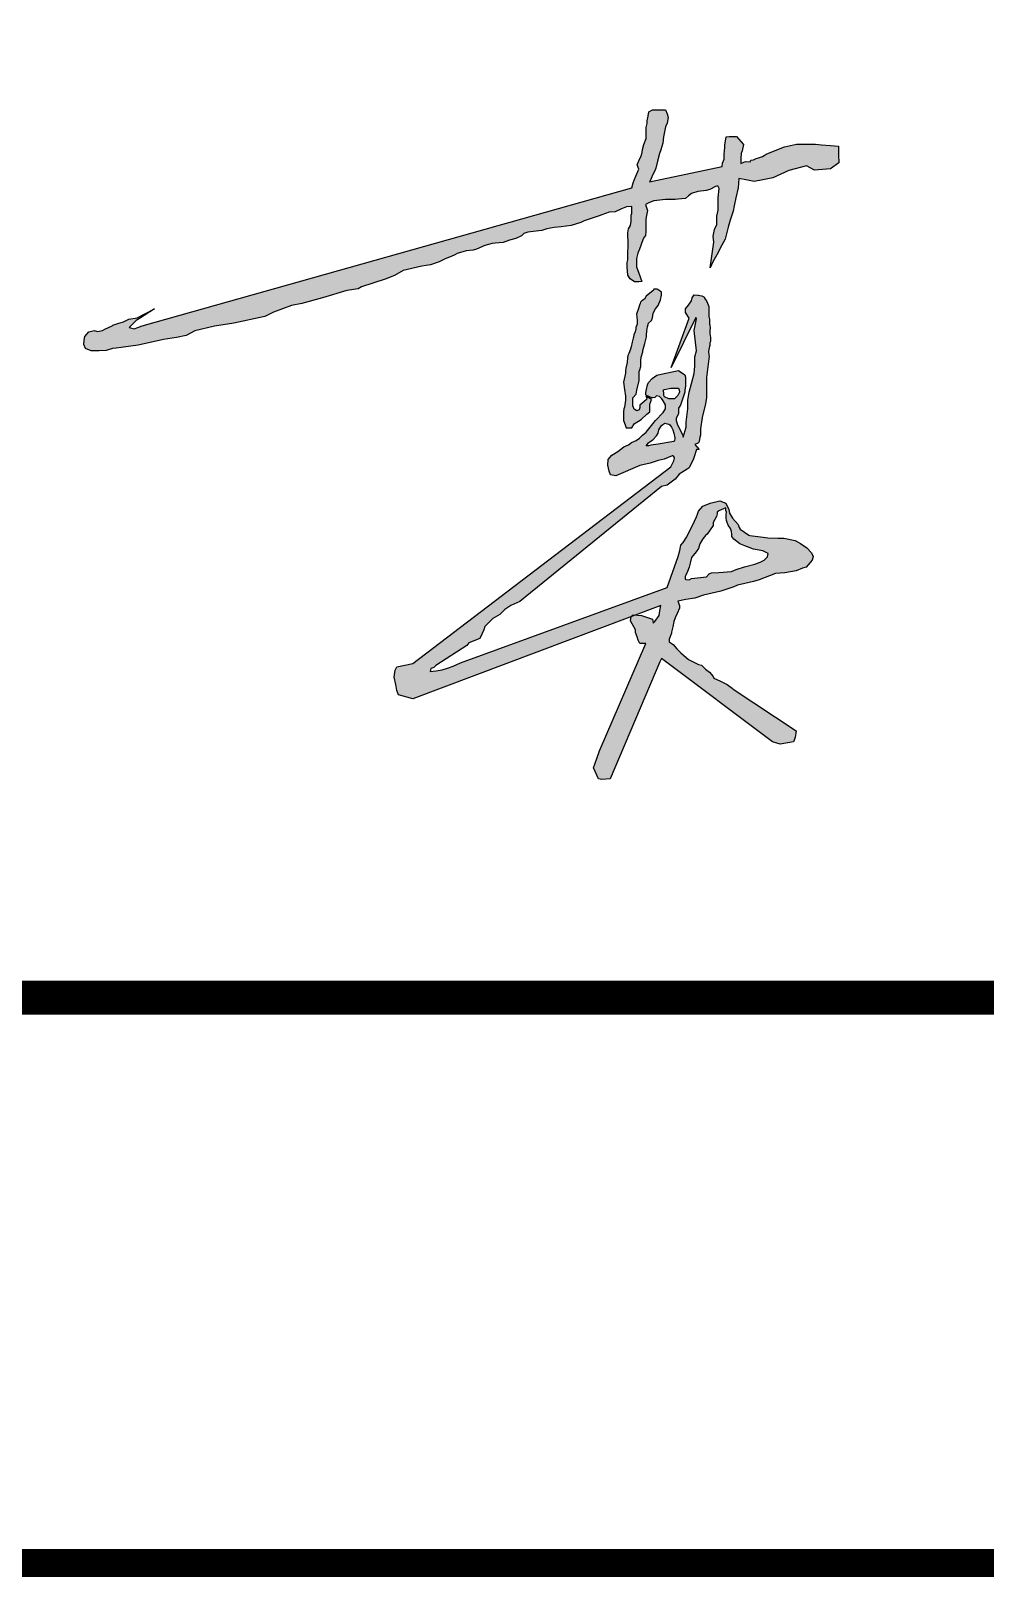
# Model space of a CAD drawing. Header units: millimetres. Extents: x 12489 to 89920, y 4630 to 4927.
# Drawn here: x 26532.55 to 26540.99, y 4629.58 to 4643.25 of the extents above; entities that cross this region are included whole.
import ezdxf

# ---------------------------------------------------------------- set-up
doc = ezdxf.new("R2010")
doc.units = ezdxf.units.MM

# ---------------------------------------------------------------- blocks, each defined once
blk = doc.blocks.new('钻孔柱状图路桥昇龙制图梁世成校核莫家里.dwg64', base_point=(25, 236))
h = blk.add_hatch(color=256)
h.paths.add_polyline_path([(186.954, 11.604), (187.016, 11.609), (187.045, 11.618), (187.118, 11.65), (187.185, 11.668), (187.209, 11.671), (187.282, 11.677), (187.337, 11.697), (187.393, 11.712), (187.443, 11.735), (187.463, 11.756), (187.498, 11.767), (187.548, 11.773), (187.624, 11.782), (187.668, 11.797), (187.732, 11.809), (187.794, 11.816), (187.883, 11.826), (187.969, 11.853), (187.999, 11.867), (188.13, 11.912), (188.154, 11.922), (188.219, 11.946), (188.271, 11.949), (188.329, 11.973), (188.373, 11.991), (188.418, 11.994), (188.418, 11.956), (188.418, 11.932), (188.415, 11.919), (188.415, 11.891), (188.415, 11.864), (188.408, 11.826), (188.391, 11.799), (188.384, 11.761), (188.384, 11.73), (188.387, 11.696), (188.387, 11.672), (188.387, 11.641), (188.384, 11.589), (188.384, 11.565), (188.384, 11.524), (188.377, 11.5), (188.377, 11.463), (188.384, 11.387), (188.406, 11.356), (188.442, 11.329), (188.482, 11.329), (188.509, 11.331), (188.482, 11.405), (188.46, 11.463), (188.46, 11.503), (188.46, 11.534), (188.473, 11.582), (188.486, 11.618), (188.5, 11.649), (188.509, 11.676), (188.522, 11.716), (188.54, 11.738), (188.544, 11.773), (188.544, 11.787), (188.544, 11.849), (188.544, 11.884), (188.549, 11.915), (188.557, 11.96), (188.54, 12.013), (188.575, 12.031), (188.615, 12.044), (188.642, 12.048), (188.717, 12.057), (188.802, 12.057), (188.859, 12.062), (188.895, 12.066), (188.922, 12.088), (188.948, 12.11), (189.002, 12.128), (189.077, 12.137), (189.108, 12.146), (189.161, 12.173), (189.179, 12.177), (189.192, 12.155), (189.184, 12.071), (189.184, 12.017), (189.184, 11.964), (189.17, 11.911), (189.17, 11.875), (189.17, 11.835), (189.152, 11.791), (189.139, 11.733), (189.144, 11.68), (189.113, 11.454), (189.135, 11.507), (189.17, 11.569), (189.215, 11.653), (189.246, 11.707), (189.272, 11.813), (189.29, 11.875), (189.317, 11.955), (189.326, 12), (189.339, 12.071), (189.361, 12.159), (189.365, 12.244), (189.428, 12.23), (189.501, 12.215), (189.579, 12.23), (189.668, 12.248), (189.809, 12.314), (189.863, 12.328), (189.965, 12.355), (190.036, 12.315), (190.178, 12.328), (190.251, 12.381), (190.249, 12.452), (190.248, 12.528), (190.178, 12.534), (190.098, 12.541), (190.045, 12.545), (189.978, 12.545), (189.876, 12.545), (189.77, 12.522), (189.716, 12.501), (189.608, 12.458), (189.59, 12.447), (189.576, 12.438), (189.541, 12.424), (189.52, 12.419), (189.496, 12.409), (189.473, 12.404), (189.465, 12.389), (189.426, 12.394), (189.409, 12.386), (189.385, 12.376), (189.385, 12.388), (189.385, 12.423), (189.388, 12.463), (189.394, 12.487), (189.408, 12.543), (189.388, 12.567), (189.345, 12.615), (189.281, 12.613), (189.254, 12.612), (189.251, 12.589), (189.243, 12.54), (189.242, 12.518), (189.237, 12.458), (189.237, 12.414), (189.222, 12.377), (189.22, 12.348), (188.577, 12.212), (188.587, 12.235), (188.6, 12.266), (188.622, 12.31), (188.631, 12.335), (188.647, 12.396), (188.664, 12.465), (188.675, 12.496), (188.695, 12.556), (188.7, 12.611), (188.704, 12.642), (188.718, 12.701), (188.731, 12.732), (188.742, 12.781), (188.731, 12.814), (188.718, 12.85), (188.7, 12.85), (188.662, 12.85), (188.627, 12.85), (188.603, 12.85), (188.569, 12.831), (188.563, 12.794), (188.556, 12.754), (188.554, 12.728), (188.545, 12.695), (188.545, 12.659), (188.545, 12.633), (188.545, 12.595), (188.527, 12.542), (188.514, 12.498), (188.512, 12.472), (188.503, 12.443), (188.481, 12.399), (188.468, 12.363), (188.482, 12.326), (188.454, 12.264), (188.439, 12.229), (188.432, 12.204), (188.42, 12.161), (184.087, 10.939), (184.049, 10.926), (184.018, 10.914), (183.973, 10.925), (183.991, 10.944), (184.014, 10.967), (184.034, 10.988), (184.063, 11.006), (184.197, 11.091), (184.043, 11.01), (183.971, 10.999), (183.922, 10.976), (183.881, 10.964), (183.829, 10.947), (183.821, 10.941), (183.757, 10.91), (183.737, 10.898), (183.694, 10.89), (183.662, 10.898), (183.616, 10.887), (183.582, 10.846), (183.576, 10.812), (183.573, 10.774), (183.587, 10.74), (183.636, 10.72), (183.708, 10.72), (183.769, 10.723), (183.824, 10.74), (183.858, 10.743), (184.051, 10.769), (184.276, 10.82), (184.391, 10.838), (184.478, 10.855), (184.553, 10.895), (184.728, 10.938), (184.898, 10.962), (185.172, 11.022), (185.251, 11.06), (185.409, 11.121), (185.5, 11.136), (185.682, 11.188), (185.898, 11.253), (186, 11.267), (186.027, 11.285), (186.237, 11.352), (186.319, 11.384), (186.398, 11.428), (186.562, 11.466), (186.638, 11.478), (186.714, 11.507), (186.767, 11.533), (186.82, 11.554), (186.855, 11.569), (186.875, 11.58)])
h.paths.add_polyline_path([(188.628, 11.091), (188.642, 11.105), (188.652, 11.12), (188.672, 11.17), (188.682, 11.21), (188.682, 11.239), (188.65, 11.261), (188.643, 11.265), (188.638, 11.265), (188.631, 11.265), (188.614, 11.265), (188.61, 11.254), (188.604, 11.248), (188.563, 11.217), (188.547, 11.201), (188.531, 11.176), (188.507, 11.16), (188.496, 11.148), (188.494, 11.136), (188.488, 11.122), (188.478, 11.093), (188.462, 11.044), (188.464, 11.02), (188.466, 10.983), (188.466, 10.955), (188.456, 10.926), (188.454, 10.914), (188.448, 10.888), (188.438, 10.861), (188.433, 10.839), (188.431, 10.831), (188.423, 10.796), (188.415, 10.754), (188.409, 10.733), (188.393, 10.695), (188.383, 10.678), (188.381, 10.656), (188.377, 10.615), (188.366, 10.565), (188.364, 10.542), (188.364, 10.522), (188.358, 10.495), (188.345, 10.441), (188.354, 10.376), (188.364, 10.317), (188.364, 10.297), (188.364, 10.282), (188.354, 10.222), (188.35, 10.207), (188.345, 10.178), (188.345, 10.163), (188.345, 10.138), (188.345, 10.103), (188.359, 10.064), (188.369, 10.039), (188.419, 10.039), (188.439, 10.074), (188.503, 10.113), (188.553, 10.158), (188.578, 10.178), (188.578, 10.203), (188.578, 10.227), (188.578, 10.247), (188.588, 10.272), (188.593, 10.287), (188.543, 10.317), (188.553, 10.302), (188.548, 10.287), (188.508, 10.252), (188.489, 10.237), (188.489, 10.217), (188.484, 10.198), (188.464, 10.188), (188.439, 10.203), (188.429, 10.232), (188.429, 10.247), (188.429, 10.302), (188.459, 10.336), (188.464, 10.371), (188.484, 10.456), (188.484, 10.5), (188.484, 10.535), (188.489, 10.55), (188.498, 10.58), (188.498, 10.629), (188.503, 10.664), (188.518, 10.709), (188.518, 10.723), (188.533, 10.783), (188.548, 10.843), (188.548, 10.857), (188.553, 10.897), (188.558, 10.932), (188.568, 10.962), (188.593, 10.986), (188.603, 11.011), (188.608, 11.051)])
h.paths.add_polyline_path([(189.101, 11.058), (189.101, 11.079), (189.102, 11.093), (189.1, 11.11), (189.088, 11.14), (189.079, 11.161), (189.067, 11.175), (189.059, 11.189), (189.056, 11.196), (189.039, 11.205), (189.003, 11.211), (188.972, 11.213), (188.953, 11.187), (188.946, 11.161), (188.92, 11.123), (188.895, 11.091), (188.895, 11.059), (188.927, 11.007), (188.766, 10.571), (188.985, 11.014), (188.991, 11.001), (188.972, 10.898), (188.991, 10.718), (188.978, 10.667), (188.978, 10.622), (188.978, 10.584), (188.972, 10.519), (188.946, 10.429), (188.927, 10.352), (188.914, 10.282), (188.914, 10.205), (188.908, 10.16), (188.901, 10.089), (188.901, 10.044), (188.875, 9.954), (188.869, 9.98), (188.824, 10.064), (188.811, 10.102), (188.811, 10.121), (188.831, 10.166), (188.831, 10.192), (188.831, 10.211), (188.85, 10.237), (188.875, 10.308), (188.888, 10.352), (188.888, 10.372), (188.895, 10.41), (188.895, 10.487), (188.888, 10.506), (188.831, 10.545), (188.68, 10.513), (188.642, 10.503), (188.6, 10.475), (188.567, 10.438), (188.557, 10.418), (188.549, 10.377), (188.542, 10.35), (188.542, 10.33), (188.549, 10.325), (188.595, 10.302), (188.605, 10.302), (188.622, 10.305), (188.637, 10.32), (188.665, 10.315), (188.685, 10.295), (188.697, 10.277), (188.718, 10.242), (188.718, 10.207), (188.697, 10.174), (188.63, 10.102), (188.546, 9.999), (188.514, 9.973), (188.487, 9.946), (188.459, 9.925), (188.416, 9.907), (188.389, 9.889), (188.349, 9.869), (188.295, 9.829), (188.242, 9.796), (188.21, 9.757), (188.206, 9.708), (188.22, 9.654), (188.231, 9.623), (188.279, 9.613), (188.491, 9.704), (188.582, 9.726), (188.652, 9.75), (188.706, 9.76), (188.742, 9.775), (188.776, 9.789), (188.785, 9.789), (188.798, 9.777), (188.798, 9.77), (188.79, 9.747), (188.764, 9.693), (186.482, 7.953), (186.341, 7.924), (186.326, 7.894), (186.318, 7.834), (186.333, 7.768), (186.341, 7.716), (186.356, 7.678), (186.482, 7.641), (188.413, 8.367), (188.43, 8.384), (188.452, 8.382), (188.675, 8.466), (188.668, 8.421), (188.66, 8.377), (188.623, 8.325), (188.608, 8.31), (188.601, 8.347), (188.504, 8.377), (188.452, 8.382), (188.415, 8.368), (188.408, 8.332), (188.452, 8.251), (188.452, 8.228), (188.467, 8.191), (188.475, 8.161), (188.489, 8.132), (188.542, 8.132), (188.133, 7.181), (188.11, 7.114), (188.081, 7.032), (188.125, 6.935), (188.155, 6.928), (188.229, 6.935), (188.668, 7.968), (188.683, 7.998), (189.664, 7.262), (189.731, 7.24), (189.85, 7.262), (189.865, 7.3), (189.872, 7.359), (189.315, 7.727), (189.306, 7.736), (189.263, 7.767), (189.203, 7.798), (189.145, 7.825), (189.139, 7.839), (189.106, 7.876), (189.072, 7.903), (189.036, 7.939), (189.01, 7.946), (188.921, 7.99), (188.876, 8.028), (188.854, 8.048), (188.818, 8.084), (188.785, 8.121), (188.749, 8.146), (188.75, 8.168), (188.769, 8.222), (188.769, 8.231), (188.783, 8.278), (188.792, 8.325), (188.802, 8.358), (188.821, 8.396), (188.84, 8.443), (188.84, 8.467), (188.825, 8.505), (188.896, 8.519), (188.976, 8.533), (189.052, 8.557), (189.208, 8.594), (189.321, 8.632), (189.354, 8.646), (189.42, 8.66), (189.496, 8.679), (189.547, 8.693), (189.689, 8.75), (189.774, 8.755), (189.873, 8.774), (189.93, 8.797), (189.963, 8.807), (190.015, 8.868), (190.024, 8.901), (190.01, 8.934), (189.967, 8.976), (189.911, 9.014), (189.864, 9.042), (189.765, 9.061), (189.713, 9.061), (189.623, 9.066), (189.58, 9.071), (189.51, 9.08), (189.462, 9.085), (189.453, 9.089), (189.378, 9.141), (189.368, 9.156), (189.359, 9.184), (189.311, 9.24), (189.283, 9.283), (189.278, 9.316), (189.25, 9.372), (189.198, 9.391), (189.113, 9.372), (189.047, 9.344), (189.009, 9.302), (189, 9.273), (188.991, 9.25), (188.957, 9.174), (188.934, 9.137), (188.906, 9.075), (188.873, 9.023), (188.854, 9), (188.844, 8.953), (188.83, 8.901), (188.731, 8.627), (186.904, 7.959), (186.839, 7.931), (186.79, 7.914), (186.743, 7.898), (186.689, 7.89), (186.635, 7.884), (186.639, 7.899), (186.64, 7.911), (186.668, 7.918), (186.687, 7.935), (186.96, 8.112), (186.978, 8.138), (187.075, 8.174), (187.111, 8.253), (187.12, 8.28), (187.191, 8.351), (187.253, 8.386), (187.297, 8.43), (187.35, 8.466), (187.43, 8.501), (188.682, 9.52), (188.732, 9.532), (188.802, 9.583), (188.839, 9.627), (188.884, 9.658), (188.909, 9.671), (188.928, 9.683), (188.965, 9.765), (188.991, 9.847), (189.016, 9.847), (188.978, 9.891), (189.009, 9.904), (189.016, 9.916), (189.022, 9.954), (189.028, 9.973), (189.028, 9.985), (189.028, 10.029), (189.041, 10.13), (189.072, 10.25), (189.079, 10.306), (189.079, 10.369), (189.079, 10.482), (189.104, 10.671), (189.102, 10.684), (189.099, 10.713), (189.1, 10.73), (189.105, 10.746), (189.107, 10.756), (189.108, 10.766), (189.11, 10.789), (189.114, 10.801), (189.114, 10.806), (189.114, 10.823), (189.114, 10.839), (189.112, 10.85), (189.11, 10.876), (189.11, 10.897), (189.112, 10.921), (189.109, 10.945), (189.107, 10.955), (189.107, 10.968), (189.107, 10.975), (189.107, 10.996), (189.103, 11.013), (189.101, 11.018)], flags=17)
h.paths.add_polyline_path([(188.895, 10.487), (188.888, 10.506), (188.831, 10.545), (188.68, 10.513), (188.642, 10.503), (188.6, 10.475), (188.567, 10.438), (188.557, 10.418), (188.549, 10.377), (188.542, 10.35), (188.542, 10.33), (188.549, 10.325), (188.595, 10.302), (188.605, 10.302), (188.622, 10.305), (188.637, 10.32), (188.665, 10.315), (188.685, 10.295), (188.697, 10.277), (188.718, 10.242), (188.718, 10.207), (188.697, 10.174), (188.63, 10.102), (188.546, 9.999), (188.514, 9.973), (188.487, 9.946), (188.459, 9.925), (188.416, 9.907), (188.389, 9.889), (188.349, 9.869), (188.295, 9.829), (188.242, 9.796), (188.21, 9.757), (188.206, 9.708), (188.22, 9.654), (188.231, 9.623), (188.279, 9.613), (188.491, 9.704), (188.582, 9.726), (188.652, 9.75), (188.706, 9.76), (188.742, 9.775), (188.776, 9.789), (188.785, 9.789), (188.798, 9.777), (188.798, 9.77), (188.79, 9.747), (188.764, 9.693), (186.482, 7.953), (186.341, 7.924), (186.326, 7.894), (186.318, 7.834), (186.333, 7.768), (186.341, 7.716), (186.356, 7.678), (186.482, 7.641), (188.415, 8.368), (188.415, 8.369), (188.43, 8.384), (188.452, 8.382), (188.675, 8.466), (188.668, 8.421), (188.66, 8.377), (188.623, 8.325), (188.608, 8.31), (188.601, 8.347), (188.504, 8.377), (188.452, 8.382), (188.415, 8.368), (188.408, 8.332), (188.452, 8.251), (188.452, 8.228), (188.467, 8.191), (188.475, 8.161), (188.489, 8.132), (188.542, 8.132), (188.133, 7.181), (188.11, 7.114), (188.081, 7.032), (188.125, 6.935), (188.155, 6.928), (188.229, 6.935), (188.668, 7.968), (188.683, 7.998), (189.664, 7.262), (189.731, 7.24), (189.85, 7.262), (189.865, 7.3), (189.872, 7.359), (189.315, 7.727), (189.306, 7.736), (189.263, 7.767), (189.203, 7.798), (189.145, 7.825), (189.139, 7.839), (189.106, 7.876), (189.072, 7.903), (189.036, 7.939), (189.01, 7.946), (188.921, 7.99), (188.876, 8.028), (188.854, 8.048), (188.818, 8.084), (188.785, 8.121), (188.749, 8.146), (188.75, 8.168), (188.769, 8.222), (188.769, 8.231), (188.783, 8.278), (188.792, 8.325), (188.802, 8.358), (188.821, 8.396), (188.84, 8.443), (188.84, 8.467), (188.825, 8.505), (188.896, 8.519), (188.976, 8.533), (189.052, 8.557), (189.208, 8.594), (189.321, 8.632), (189.354, 8.646), (189.42, 8.66), (189.496, 8.679), (189.547, 8.693), (189.689, 8.75), (189.774, 8.755), (189.873, 8.774), (189.93, 8.797), (189.963, 8.807), (190.015, 8.868), (190.024, 8.901), (190.01, 8.934), (189.967, 8.976), (189.911, 9.014), (189.864, 9.042), (189.765, 9.061), (189.713, 9.061), (189.623, 9.066), (189.58, 9.071), (189.51, 9.08), (189.462, 9.085), (189.453, 9.089), (189.378, 9.141), (189.368, 9.156), (189.359, 9.184), (189.311, 9.24), (189.283, 9.283), (189.278, 9.316), (189.25, 9.372), (189.198, 9.391), (189.113, 9.372), (189.047, 9.344), (189.009, 9.302), (189, 9.273), (188.991, 9.25), (188.957, 9.174), (188.934, 9.137), (188.906, 9.075), (188.873, 9.023), (188.854, 9), (188.844, 8.953), (188.83, 8.901), (188.731, 8.627), (186.904, 7.959), (186.839, 7.931), (186.79, 7.914), (186.743, 7.898), (186.689, 7.89), (186.635, 7.884), (186.639, 7.899), (186.64, 7.911), (186.668, 7.918), (186.687, 7.935), (186.96, 8.112), (186.978, 8.138), (187.075, 8.174), (187.111, 8.253), (187.12, 8.28), (187.191, 8.351), (187.253, 8.386), (187.297, 8.43), (187.35, 8.466), (187.43, 8.501), (188.682, 9.52), (188.732, 9.532), (188.802, 9.583), (188.839, 9.627), (188.884, 9.658), (188.909, 9.671), (188.928, 9.683), (188.965, 9.765), (188.991, 9.847), (189.016, 9.847), (188.978, 9.891), (189.009, 9.904), (189.016, 9.916), (189.022, 9.954), (189.028, 9.973), (189.028, 9.985), (189.028, 10.029), (189.041, 10.13), (189.072, 10.25), (189.079, 10.306), (189.079, 10.369), (189.079, 10.482), (189.104, 10.671), (189.102, 10.684), (189.099, 10.713), (189.1, 10.73), (189.105, 10.746), (189.107, 10.756), (189.108, 10.766), (189.11, 10.789), (189.114, 10.801), (189.114, 10.806), (189.114, 10.823), (189.114, 10.839), (189.112, 10.85), (189.11, 10.876), (189.11, 10.897), (189.112, 10.921), (189.109, 10.945), (189.107, 10.955), (189.107, 10.968), (189.107, 10.975), (189.107, 10.996), (189.103, 11.013), (189.101, 11.018), (189.101, 11.058), (189.101, 11.079), (189.102, 11.093), (189.1, 11.11), (189.088, 11.14), (189.079, 11.161), (189.067, 11.175), (189.059, 11.189), (189.056, 11.196), (189.039, 11.205), (189.003, 11.211), (188.972, 11.213), (188.953, 11.187), (188.946, 11.161), (188.92, 11.123), (188.895, 11.091), (188.895, 11.059), (188.927, 11.007), (188.766, 10.571), (188.985, 11.014), (188.991, 11.001), (188.972, 10.898), (188.991, 10.718), (188.978, 10.667), (188.978, 10.622), (188.978, 10.584), (188.972, 10.519), (188.946, 10.429), (188.927, 10.352), (188.914, 10.282), (188.914, 10.205), (188.908, 10.16), (188.901, 10.089), (188.901, 10.044), (188.875, 9.954), (188.869, 9.98), (188.824, 10.064), (188.811, 10.102), (188.811, 10.121), (188.831, 10.166), (188.831, 10.192), (188.831, 10.211), (188.85, 10.237), (188.875, 10.308), (188.888, 10.352), (188.888, 10.372), (188.895, 10.41)], flags=17)
h = blk.add_hatch(color=256)
h.paths.add_polyline_path([(188.991, 9.847), (189.016, 9.847), (188.978, 9.891), (189.009, 9.904), (189.016, 9.916), (189.022, 9.954), (189.028, 9.973), (189.028, 9.985), (189.028, 10.029), (189.041, 10.13), (189.072, 10.25), (189.079, 10.306), (189.079, 10.369), (189.079, 10.482), (189.104, 10.671), (189.102, 10.684), (189.099, 10.713), (189.1, 10.73), (189.105, 10.746), (189.107, 10.756), (189.108, 10.766), (189.11, 10.789), (189.114, 10.801), (189.114, 10.806), (189.114, 10.823), (189.114, 10.839), (189.112, 10.85), (189.11, 10.876), (189.11, 10.897), (189.112, 10.921), (189.109, 10.945), (189.107, 10.955), (189.107, 10.968), (189.107, 10.975), (189.107, 10.996), (189.103, 11.013), (189.101, 11.018), (189.101, 11.058), (189.101, 11.079), (189.102, 11.093), (189.1, 11.11), (189.088, 11.14), (189.079, 11.161), (189.067, 11.175), (189.059, 11.189), (189.056, 11.196), (189.039, 11.205), (189.003, 11.211), (188.972, 11.213), (188.953, 11.187), (188.946, 11.161), (188.92, 11.123), (188.895, 11.091), (188.895, 11.059), (188.927, 11.007), (188.766, 10.571), (188.985, 11.014), (188.991, 11.001), (188.972, 10.898), (188.991, 10.718), (188.978, 10.667), (188.978, 10.622), (188.978, 10.584), (188.972, 10.519), (188.946, 10.429), (188.927, 10.352), (188.914, 10.282), (188.914, 10.205), (188.908, 10.16), (188.901, 10.089), (188.901, 10.044), (188.875, 9.954), (188.869, 9.98), (188.824, 10.064), (188.811, 10.102), (188.811, 10.121), (188.831, 10.166), (188.831, 10.192), (188.831, 10.211), (188.85, 10.237), (188.875, 10.308), (188.888, 10.352), (188.888, 10.372), (188.895, 10.41), (188.895, 10.487), (188.888, 10.506), (188.831, 10.545), (188.68, 10.513), (188.642, 10.503), (188.6, 10.475), (188.567, 10.438), (188.557, 10.418), (188.549, 10.377), (188.542, 10.35), (188.542, 10.33), (188.549, 10.325), (188.595, 10.302), (188.605, 10.302), (188.622, 10.305), (188.637, 10.32), (188.665, 10.315), (188.685, 10.295), (188.697, 10.277), (188.718, 10.242), (188.718, 10.207), (188.697, 10.174), (188.63, 10.102), (188.546, 9.999), (188.514, 9.973), (188.487, 9.946), (188.459, 9.925), (188.416, 9.907), (188.389, 9.889), (188.349, 9.869), (188.295, 9.829), (188.242, 9.796), (188.21, 9.757), (188.206, 9.708), (188.22, 9.654), (188.231, 9.623), (188.279, 9.613), (188.491, 9.704), (188.582, 9.726), (188.652, 9.75), (188.706, 9.76), (188.742, 9.775), (188.776, 9.789), (188.785, 9.789), (188.798, 9.777), (188.798, 9.77), (188.79, 9.747), (188.764, 9.693), (186.482, 7.953), (186.341, 7.924), (186.326, 7.894), (186.318, 7.834), (186.333, 7.768), (186.341, 7.716), (186.356, 7.678), (186.482, 7.641), (188.413, 8.367), (188.43, 8.384), (188.452, 8.382), (188.675, 8.466), (188.668, 8.421), (188.66, 8.377), (188.623, 8.325), (188.608, 8.31), (188.601, 8.347), (188.504, 8.377), (188.452, 8.382), (188.415, 8.368), (188.408, 8.332), (188.452, 8.251), (188.452, 8.228), (188.467, 8.191), (188.475, 8.161), (188.489, 8.132), (188.542, 8.132), (188.133, 7.181), (188.11, 7.114), (188.081, 7.032), (188.125, 6.935), (188.155, 6.928), (188.229, 6.935), (188.668, 7.968), (188.683, 7.998), (189.664, 7.262), (189.731, 7.24), (189.85, 7.262), (189.865, 7.3), (189.872, 7.359), (189.315, 7.727), (189.306, 7.736), (189.263, 7.767), (189.203, 7.798), (189.145, 7.825), (189.139, 7.839), (189.106, 7.876), (189.072, 7.903), (189.036, 7.939), (189.01, 7.946), (188.921, 7.99), (188.876, 8.028), (188.854, 8.048), (188.818, 8.084), (188.785, 8.121), (188.749, 8.146), (188.75, 8.168), (188.769, 8.222), (188.769, 8.231), (188.783, 8.278), (188.792, 8.325), (188.802, 8.358), (188.821, 8.396), (188.84, 8.443), (188.84, 8.467), (188.825, 8.505), (188.896, 8.519), (188.976, 8.533), (189.052, 8.557), (189.208, 8.594), (189.321, 8.632), (189.354, 8.646), (189.42, 8.66), (189.496, 8.679), (189.547, 8.693), (189.689, 8.75), (189.774, 8.755), (189.873, 8.774), (189.93, 8.797), (189.963, 8.807), (190.015, 8.868), (190.024, 8.901), (190.01, 8.934), (189.967, 8.976), (189.911, 9.014), (189.864, 9.042), (189.765, 9.061), (189.713, 9.061), (189.623, 9.066), (189.58, 9.071), (189.51, 9.08), (189.462, 9.085), (189.453, 9.089), (189.378, 9.141), (189.368, 9.156), (189.359, 9.184), (189.311, 9.24), (189.283, 9.283), (189.278, 9.316), (189.25, 9.372), (189.198, 9.391), (189.113, 9.372), (189.047, 9.344), (189.009, 9.302), (189, 9.273), (188.991, 9.25), (188.957, 9.174), (188.934, 9.137), (188.906, 9.075), (188.873, 9.023), (188.854, 9), (188.844, 8.953), (188.83, 8.901), (188.731, 8.627), (186.904, 7.959), (186.839, 7.931), (186.79, 7.914), (186.743, 7.898), (186.689, 7.89), (186.635, 7.884), (186.639, 7.899), (186.64, 7.911), (186.668, 7.918), (186.687, 7.935), (186.96, 8.112), (186.978, 8.138), (187.075, 8.174), (187.111, 8.253), (187.12, 8.28), (187.191, 8.351), (187.253, 8.386), (187.297, 8.43), (187.35, 8.466), (187.43, 8.501), (188.682, 9.52), (188.732, 9.532), (188.802, 9.583), (188.839, 9.627), (188.884, 9.658), (188.909, 9.671), (188.928, 9.683), (188.965, 9.765)])
h.paths.add_polyline_path([(188.652, 9.893), (188.588, 9.885), (188.566, 9.879), (188.545, 9.879), (188.568, 9.905), (188.582, 9.917), (188.606, 9.932), (188.638, 9.966), (188.652, 9.992), (188.658, 10.02), (188.683, 10.059), (188.695, 10.067), (188.711, 10.079), (188.747, 10.071), (188.757, 10.063), (188.771, 10.045), (188.783, 10.02), (188.792, 9.99), (188.8, 9.948), (188.8, 9.94), (188.796, 9.929), (188.794, 9.921), (188.793, 9.917)], flags=16)
h.paths.add_polyline_path([(188.796, 10.294), (188.748, 10.295), (188.709, 10.311), (188.703, 10.325), (188.702, 10.345), (188.701, 10.365), (188.701, 10.374), (188.708, 10.377), (188.763, 10.389), (188.831, 10.39), (188.839, 10.372), (188.84, 10.357), (188.839, 10.347), (188.827, 10.325), (188.81, 10.305)], flags=16)
h.paths.add_polyline_path([(189.188, 9.305), (189.251, 9.329), (189.251, 9.315), (189.251, 9.307), (189.257, 9.291), (189.255, 9.27), (189.255, 9.243), (189.257, 9.218), (189.264, 9.202), (189.273, 9.178), (189.292, 9.148), (189.301, 9.121), (189.303, 9.098), (189.303, 9.078), (189.321, 9.052), (189.375, 9.013), (189.419, 8.993), (189.497, 8.965), (189.577, 8.951), (189.626, 8.927), (189.621, 8.897), (189.591, 8.869), (189.554, 8.849), (189.508, 8.832), (189.416, 8.808), (189.342, 8.784), (189.301, 8.766), (189.19, 8.76), (189.125, 8.755), (189.105, 8.746), (189.079, 8.72), (188.948, 8.705), (188.928, 8.694), (188.898, 8.696), (188.891, 8.701), (188.891, 8.723), (188.896, 8.735), (188.913, 8.766), (188.926, 8.807), (188.935, 8.842), (188.946, 8.892), (188.989, 8.941), (189.009, 8.971), (189.022, 9.013), (189.048, 9.056), (189.072, 9.086), (189.085, 9.098), (189.138, 9.174), (189.138, 9.202), (189.168, 9.254), (189.175, 9.278), (189.175, 9.291)], flags=16)
for points, const_width in [([(0, 0), (210, 0), (210, 297), (0, 297)], 0.25), ([(25, 5), (205, 5), (205, 292), (25, 292)], 0.3)]:
    blk.add_lwpolyline(points, close=True, dxfattribs=dict(const_width=const_width))
for points in [[(184.197, 11.091), (184.063, 11.006), (184.034, 10.988), (184.014, 10.967), (184.014, 10.967), (183.991, 10.944), (183.991, 10.944), (183.973, 10.925), (183.973, 10.925), (184.018, 10.914), (184.049, 10.926), (184.087, 10.939), (188.42, 12.161), (188.432, 12.204), (188.439, 12.229), (188.439, 12.229), (188.454, 12.264), (188.454, 12.264), (188.482, 12.326), (188.468, 12.363), (188.481, 12.399), (188.481, 12.399), (188.503, 12.443), (188.512, 12.472), (188.514, 12.498), (188.514, 12.498), (188.527, 12.542), (188.527, 12.542), (188.545, 12.595), (188.545, 12.633), (188.545, 12.659), (188.545, 12.695), (188.554, 12.728), (188.556, 12.754), (188.563, 12.794), (188.563, 12.794), (188.569, 12.831), (188.569, 12.831), (188.603, 12.85), (188.603, 12.85), (188.627, 12.85), (188.662, 12.85), (188.7, 12.85), (188.718, 12.85), (188.731, 12.814), (188.731, 12.814), (188.742, 12.781), (188.731, 12.732), (188.718, 12.701), (188.718, 12.701), (188.704, 12.642), (188.7, 12.611), (188.7, 12.611), (188.695, 12.556), (188.695, 12.556), (188.675, 12.496), (188.664, 12.465), (188.647, 12.396), (188.631, 12.335), (188.622, 12.31), (188.6, 12.266), (188.6, 12.266), (188.587, 12.235), (188.577, 12.212), (189.22, 12.348), (189.222, 12.377), (189.222, 12.377), (189.237, 12.414), (189.237, 12.414), (189.237, 12.458), (189.237, 12.458), (189.242, 12.518), (189.243, 12.54), (189.243, 12.54), (189.251, 12.589), (189.251, 12.589), (189.254, 12.612), (189.254, 12.612), (189.281, 12.613), (189.281, 12.613), (189.345, 12.615), (189.345, 12.615), (189.388, 12.567), (189.408, 12.543), (189.394, 12.487), (189.388, 12.463), (189.388, 12.463), (189.385, 12.423), (189.385, 12.423), (189.385, 12.388), (189.385, 12.376), (189.409, 12.386), (189.426, 12.394), (189.465, 12.389), (189.473, 12.404), (189.496, 12.409), (189.52, 12.419), (189.541, 12.424), (189.576, 12.438), (189.59, 12.447), (189.608, 12.458), (189.716, 12.501), (189.77, 12.522), (189.876, 12.545), (189.876, 12.545), (189.978, 12.545), (190.045, 12.545), (190.098, 12.541), (190.178, 12.534), (190.248, 12.528), (190.249, 12.452), (190.249, 12.452), (190.251, 12.381), (190.178, 12.328), (190.178, 12.328), (190.036, 12.315), (189.965, 12.355), (189.965, 12.355), (189.863, 12.328), (189.809, 12.314), (189.809, 12.314), (189.668, 12.248), (189.668, 12.248), (189.579, 12.23), (189.579, 12.23), (189.501, 12.215), (189.428, 12.23), (189.365, 12.244), (189.361, 12.159), (189.361, 12.159), (189.339, 12.071), (189.339, 12.071), (189.326, 12), (189.317, 11.955), (189.317, 11.955), (189.29, 11.875), (189.272, 11.813), (189.272, 11.813), (189.246, 11.707), (189.215, 11.653), (189.215, 11.653), (189.17, 11.569), (189.17, 11.569), (189.135, 11.507), (189.135, 11.507), (189.113, 11.454), (189.144, 11.68), (189.139, 11.733), (189.152, 11.791), (189.17, 11.835), (189.17, 11.875), (189.17, 11.911), (189.184, 11.964), (189.184, 12.017), (189.184, 12.071), (189.192, 12.155), (189.179, 12.177), (189.161, 12.173), (189.108, 12.146), (189.077, 12.137), (189.002, 12.128), (188.948, 12.11), (188.922, 12.088), (188.895, 12.066), (188.859, 12.062), (188.802, 12.057), (188.717, 12.057), (188.642, 12.048), (188.615, 12.044), (188.575, 12.031), (188.575, 12.031), (188.54, 12.013), (188.557, 11.96), (188.549, 11.915), (188.544, 11.884), (188.544, 11.849), (188.544, 11.787), (188.544, 11.773), (188.54, 11.738), (188.522, 11.716), (188.509, 11.676), (188.5, 11.649), (188.486, 11.618), (188.473, 11.582), (188.46, 11.534), (188.46, 11.503), (188.46, 11.463), (188.482, 11.405), (188.509, 11.331), (188.482, 11.329), (188.442, 11.329), (188.406, 11.356), (188.384, 11.387), (188.377, 11.463), (188.377, 11.5), (188.384, 11.524), (188.384, 11.565), (188.384, 11.589), (188.387, 11.641), (188.387, 11.672), (188.387, 11.696), (188.384, 11.73), (188.384, 11.761), (188.391, 11.799), (188.408, 11.826), (188.415, 11.864), (188.415, 11.891), (188.415, 11.919), (188.418, 11.932), (188.418, 11.956), (188.418, 11.994), (188.373, 11.991), (188.329, 11.973), (188.271, 11.949), (188.219, 11.946), (188.154, 11.922), (188.13, 11.912), (187.999, 11.867), (187.969, 11.853), (187.883, 11.826), (187.794, 11.816), (187.732, 11.809), (187.668, 11.797), (187.624, 11.782), (187.548, 11.773), (187.498, 11.767), (187.463, 11.756), (187.443, 11.735), (187.393, 11.712), (187.337, 11.697), (187.282, 11.677), (187.209, 11.671), (187.185, 11.668), (187.118, 11.65), (187.045, 11.618), (187.016, 11.609), (186.954, 11.604), (186.875, 11.58), (186.855, 11.569), (186.82, 11.554), (186.767, 11.533), (186.714, 11.507), (186.638, 11.478), (186.562, 11.466), (186.398, 11.428), (186.319, 11.384), (186.237, 11.352), (186.027, 11.285), (186, 11.267), (185.898, 11.253), (185.682, 11.188), (185.5, 11.136), (185.409, 11.121), (185.251, 11.06), (185.172, 11.022), (184.898, 10.962), (184.728, 10.938), (184.553, 10.895), (184.478, 10.855), (184.391, 10.838), (184.276, 10.82), (184.051, 10.769), (183.858, 10.743), (183.824, 10.74), (183.769, 10.723), (183.708, 10.72), (183.636, 10.72), (183.587, 10.74), (183.573, 10.774), (183.576, 10.812), (183.582, 10.846), (183.616, 10.887), (183.662, 10.898), (183.694, 10.89), (183.737, 10.898), (183.757, 10.91), (183.821, 10.941), (183.829, 10.947), (183.881, 10.964), (183.922, 10.976), (183.971, 10.999), (184.043, 11.01), (184.197, 11.091)], [(188.764, 9.693), (188.79, 9.747), (188.798, 9.77), (188.798, 9.777), (188.785, 9.789), (188.776, 9.789), (188.742, 9.775), (188.706, 9.76), (188.652, 9.75), (188.582, 9.726), (188.491, 9.704), (188.279, 9.613), (188.231, 9.623), (188.22, 9.654), (188.206, 9.708), (188.21, 9.757), (188.242, 9.796), (188.295, 9.829), (188.349, 9.869), (188.389, 9.889), (188.416, 9.907), (188.459, 9.925), (188.487, 9.946), (188.514, 9.973), (188.546, 9.999), (188.63, 10.102), (188.697, 10.174), (188.718, 10.207), (188.718, 10.242), (188.697, 10.277), (188.685, 10.295), (188.665, 10.315), (188.637, 10.32), (188.622, 10.305), (188.605, 10.302), (188.595, 10.302), (188.549, 10.325), (188.542, 10.33), (188.542, 10.35), (188.549, 10.377), (188.557, 10.418), (188.567, 10.438), (188.6, 10.475), (188.642, 10.503), (188.68, 10.513), (188.831, 10.545), (188.888, 10.506), (188.895, 10.487), (188.895, 10.41), (188.888, 10.372), (188.888, 10.352), (188.875, 10.308), (188.85, 10.237), (188.831, 10.211), (188.831, 10.192), (188.831, 10.166), (188.811, 10.121), (188.811, 10.102), (188.824, 10.064), (188.869, 9.98), (188.875, 9.954), (188.901, 10.044), (188.901, 10.089), (188.908, 10.16), (188.914, 10.205), (188.914, 10.282), (188.927, 10.352), (188.946, 10.429), (188.972, 10.519), (188.978, 10.584), (188.978, 10.622), (188.978, 10.667), (188.991, 10.718), (188.972, 10.898), (188.991, 11.001), (188.985, 11.014), (188.766, 10.571), (188.927, 11.007), (188.895, 11.059), (188.895, 11.091), (188.92, 11.123), (188.946, 11.161), (188.953, 11.187), (188.972, 11.213), (189.01, 11.21)], [(188.604, 11.248), (188.563, 11.217), (188.547, 11.201), (188.531, 11.176), (188.507, 11.16), (188.496, 11.148), (188.494, 11.136), (188.488, 11.122), (188.478, 11.093), (188.462, 11.044), (188.464, 11.02), (188.466, 10.983), (188.466, 10.955), (188.456, 10.926), (188.454, 10.914), (188.448, 10.888), (188.438, 10.861), (188.433, 10.839), (188.431, 10.831), (188.423, 10.796), (188.415, 10.754), (188.409, 10.733), (188.393, 10.695), (188.383, 10.678), (188.381, 10.656), (188.377, 10.615), (188.366, 10.565), (188.364, 10.542), (188.364, 10.522), (188.358, 10.495), (188.345, 10.441), (188.354, 10.376), (188.364, 10.317), (188.364, 10.297), (188.364, 10.282), (188.354, 10.222), (188.35, 10.207), (188.345, 10.178), (188.345, 10.163), (188.345, 10.138), (188.345, 10.103), (188.359, 10.064), (188.369, 10.039), (188.369, 10.039), (188.419, 10.039), (188.439, 10.074), (188.503, 10.113), (188.553, 10.158), (188.578, 10.178), (188.578, 10.203), (188.578, 10.227), (188.578, 10.247), (188.588, 10.272), (188.593, 10.287), (188.543, 10.317), (188.543, 10.317), (188.553, 10.302), (188.548, 10.287), (188.508, 10.252), (188.489, 10.237), (188.489, 10.217), (188.484, 10.198), (188.464, 10.188), (188.439, 10.203), (188.429, 10.232), (188.429, 10.247), (188.429, 10.302), (188.459, 10.336), (188.464, 10.371), (188.484, 10.456), (188.484, 10.5), (188.484, 10.535), (188.489, 10.55), (188.498, 10.58), (188.498, 10.629), (188.503, 10.664), (188.518, 10.709), (188.518, 10.723), (188.533, 10.783), (188.548, 10.843), (188.548, 10.857), (188.553, 10.897), (188.558, 10.932), (188.568, 10.962), (188.593, 10.986), (188.603, 11.011), (188.608, 11.051), (188.628, 11.091), (188.642, 11.105), (188.652, 11.12), (188.672, 11.17), (188.682, 11.21), (188.682, 11.239), (188.65, 11.261), (188.643, 11.265), (188.638, 11.265), (188.631, 11.265), (188.614, 11.265), (188.611, 11.256), (188.608, 11.254), (188.608, 11.252), (188.604, 11.248)], [(189.004, 11.211), (189.039, 11.205), (189.056, 11.196), (189.059, 11.189), (189.067, 11.175), (189.079, 11.161), (189.088, 11.14), (189.1, 11.11), (189.102, 11.093), (189.101, 11.079), (189.101, 11.058), (189.101, 11.018), (189.103, 11.013), (189.107, 10.996), (189.107, 10.975), (189.107, 10.968), (189.107, 10.955), (189.109, 10.945), (189.112, 10.921), (189.11, 10.897), (189.11, 10.876), (189.112, 10.85), (189.114, 10.839), (189.114, 10.823), (189.114, 10.806), (189.114, 10.801), (189.11, 10.789), (189.108, 10.766), (189.107, 10.756), (189.105, 10.746), (189.1, 10.73), (189.099, 10.713), (189.102, 10.684), (189.104, 10.671), (189.079, 10.482), (189.079, 10.369), (189.079, 10.306), (189.072, 10.25), (189.041, 10.13), (189.028, 10.029), (189.028, 9.985), (189.028, 9.973), (189.022, 9.954), (189.016, 9.916), (189.009, 9.904), (188.978, 9.891), (189.016, 9.847), (188.991, 9.847), (188.965, 9.765), (188.928, 9.683), (188.909, 9.671), (188.884, 9.658), (188.839, 9.627), (188.802, 9.583), (188.732, 9.532), (188.682, 9.52), (187.43, 8.501), (187.35, 8.466), (187.297, 8.43), (187.253, 8.386), (187.191, 8.351), (187.12, 8.28), (187.111, 8.253), (187.075, 8.174), (186.978, 8.138), (186.96, 8.112), (186.687, 7.935), (186.668, 7.918), (186.64, 7.911), (186.639, 7.899), (186.635, 7.884), (186.689, 7.89), (186.743, 7.898), (186.79, 7.914), (186.839, 7.931), (186.904, 7.959), (188.731, 8.627), (188.83, 8.901), (188.844, 8.953), (188.854, 9), (188.873, 9.023), (188.906, 9.075), (188.934, 9.137), (188.957, 9.174), (188.991, 9.25), (189, 9.273), (189.009, 9.302), (189.047, 9.344), (189.113, 9.372), (189.198, 9.391), (189.25, 9.372), (189.278, 9.316), (189.283, 9.283), (189.311, 9.24), (189.359, 9.184), (189.368, 9.156), (189.378, 9.141), (189.453, 9.089), (189.462, 9.085), (189.51, 9.08), (189.58, 9.071), (189.623, 9.066), (189.713, 9.061), (189.765, 9.061), (189.864, 9.042), (189.911, 9.014), (189.967, 8.976), (190.01, 8.934), (190.024, 8.901), (190.015, 8.868), (189.963, 8.807), (189.93, 8.797), (189.873, 8.774), (189.774, 8.755), (189.689, 8.75), (189.547, 8.693), (189.496, 8.679), (189.42, 8.66), (189.354, 8.646), (189.321, 8.632), (189.208, 8.594), (189.052, 8.557), (188.976, 8.533), (188.896, 8.519), (188.825, 8.505), (188.84, 8.467), (188.84, 8.443), (188.821, 8.396), (188.802, 8.358), (188.792, 8.325), (188.783, 8.278), (188.769, 8.231), (188.769, 8.222), (188.75, 8.168), (188.749, 8.146), (188.785, 8.121), (188.818, 8.084), (188.854, 8.048), (188.876, 8.028), (188.921, 7.99), (189.01, 7.946), (189.036, 7.939), (189.072, 7.903), (189.106, 7.876), (189.139, 7.839), (189.145, 7.825), (189.203, 7.798), (189.263, 7.767), (189.306, 7.736), (189.315, 7.727), (189.872, 7.359), (189.865, 7.3), (189.85, 7.262), (189.731, 7.24), (189.664, 7.262), (188.683, 7.998), (188.668, 7.968), (188.229, 6.935), (188.155, 6.928), (188.125, 6.935), (188.081, 7.032), (188.11, 7.114), (188.133, 7.181), (188.542, 8.132), (188.489, 8.132), (188.475, 8.161), (188.467, 8.191), (188.452, 8.228), (188.452, 8.251), (188.408, 8.332), (188.415, 8.369), (188.43, 8.384), (188.504, 8.377), (188.601, 8.347), (188.608, 8.31), (188.623, 8.325), (188.66, 8.377), (188.668, 8.421), (188.675, 8.466), (186.482, 7.641), (186.356, 7.678), (186.341, 7.716), (186.333, 7.768), (186.318, 7.834), (186.326, 7.894), (186.341, 7.924), (186.482, 7.953), (188.764, 9.693)], [(188.708, 10.377), (188.763, 10.389), (188.831, 10.39), (188.839, 10.372), (188.84, 10.357), (188.839, 10.347), (188.827, 10.325), (188.81, 10.305), (188.796, 10.294), (188.748, 10.295), (188.709, 10.311), (188.703, 10.325), (188.702, 10.345), (188.701, 10.365), (188.701, 10.374), (188.708, 10.377)], [(188.792, 9.917), (188.652, 9.893), (188.588, 9.885), (188.566, 9.879), (188.545, 9.879), (188.568, 9.905), (188.582, 9.917), (188.606, 9.932), (188.638, 9.966), (188.652, 9.992), (188.658, 10.02), (188.683, 10.059), (188.695, 10.067), (188.711, 10.079), (188.747, 10.071), (188.757, 10.063), (188.771, 10.045), (188.783, 10.02), (188.792, 9.99), (188.8, 9.948), (188.8, 9.94), (188.796, 9.929), (188.794, 9.921), (188.793, 9.916)], [(188.948, 8.705), (189.079, 8.72), (189.105, 8.746), (189.125, 8.755), (189.19, 8.76), (189.301, 8.766), (189.342, 8.784), (189.416, 8.808), (189.508, 8.832), (189.554, 8.849), (189.591, 8.869), (189.621, 8.897), (189.626, 8.927), (189.577, 8.951), (189.497, 8.965), (189.419, 8.993), (189.375, 9.013), (189.321, 9.052), (189.303, 9.078), (189.303, 9.098), (189.301, 9.121), (189.292, 9.148), (189.273, 9.178), (189.264, 9.202), (189.257, 9.218), (189.255, 9.243), (189.255, 9.27), (189.257, 9.291), (189.251, 9.307), (189.251, 9.315), (189.251, 9.329), (189.188, 9.305), (189.175, 9.291), (189.175, 9.278), (189.168, 9.254), (189.138, 9.202), (189.138, 9.174), (189.085, 9.098), (189.072, 9.086), (189.048, 9.056), (189.022, 9.013), (189.009, 8.971), (188.989, 8.941), (188.946, 8.892), (188.935, 8.842), (188.926, 8.807), (188.913, 8.766), (188.896, 8.735), (188.891, 8.723), (188.891, 8.701), (188.898, 8.696), (188.928, 8.694), (188.948, 8.705)]]:
    blk.add_lwpolyline(points)

msp = doc.modelspace()

# ---------------------------------------------------------------- block references
msp.add_blockref('钻孔柱状图路桥昇龙制图梁世成校核莫家里.dwg64', (26374.448, 4865.705))

doc.saveas('drawing.dxf')
